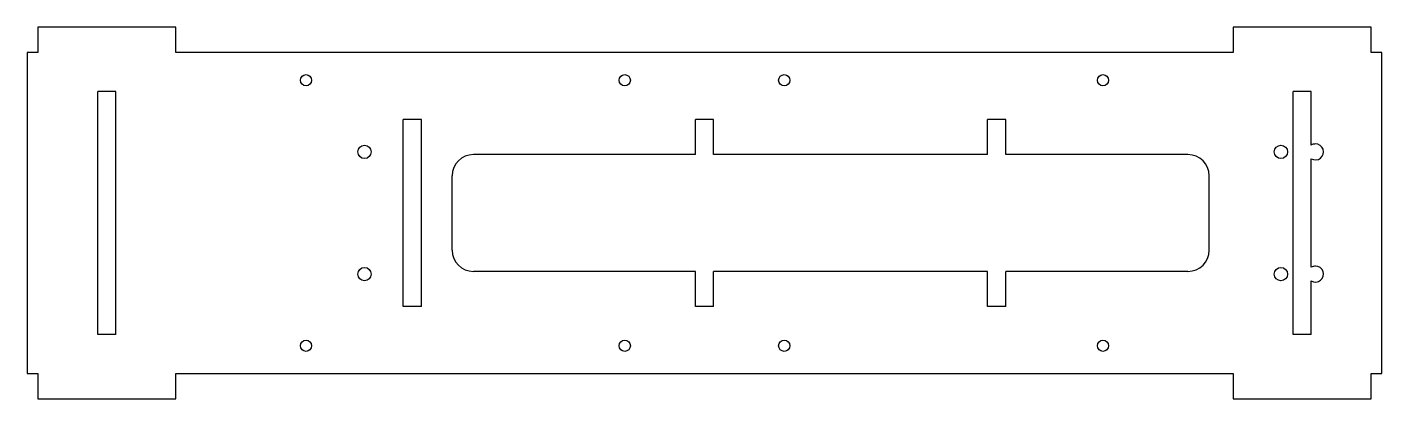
# Model space of a CAD drawing. Header units: millimetres. Extents: x 0 to 510, y 0 to 140.
import ezdxf

# ---------------------------------------------------------------- set-up
doc = ezdxf.new("R2010")
doc.units = ezdxf.units.MM

msp = doc.modelspace()

# ---------------------------------------------------------------- linework, layer by layer
for p, q in [((4, 140), (4, 130.475)), ((56, 140), (4, 140)), ((56, 130.475), (56, 140)), ((454, 140), (454, 130.475)), ((506, 140), (454, 140)), ((506, 130.475), (506, 140)), ((0, 130.475), (0, 9.525)), ((4, 130.475), (0, 130.475)), ((454, 130.475), (56, 130.475)), ((510, 130.475), (506, 130.475)), ((510, 9.525), (510, 130.475)), ((33.425, 115.725), (26.575, 115.725)), ((26.575, 24.275), (26.575, 115.725)), ((33.425, 24.275), (33.425, 115.725)), ((483.425, 115.725), (476.575, 115.725)), ((476.575, 24.275), (476.575, 115.725)), ((483.425, 95.553), (483.425, 115.725)), ((148.425, 105.25), (141.575, 105.25)), ((141.575, 34.75), (141.575, 105.25)), ((148.425, 34.75), (148.425, 105.25)), ((258.425, 105.25), (251.575, 105.25)), ((251.575, 92), (251.575, 105.25)), ((258.425, 92), (258.425, 105.25)), ((368.425, 105.25), (361.575, 105.25)), ((361.575, 92), (361.575, 105.25)), ((368.425, 92), (368.425, 105.25)), ((251.575, 92), (168, 92)), ((361.575, 92), (258.425, 92)), ((437, 92), (368.425, 92)), ((483.425, 49.553), (483.425, 90.447)), ((160, 56), (160, 84)), ((445, 56), (445, 84)), ((251.575, 48), (168, 48)), ((251.575, 34.75), (251.575, 48)), ((258.425, 34.75), (258.425, 48)), ((361.575, 48), (258.425, 48)), ((361.575, 34.75), (361.575, 48)), ((368.425, 34.75), (368.425, 48)), ((437, 48), (368.425, 48)), ((483.425, 24.275), (483.425, 44.447)), ((148.425, 34.75), (141.575, 34.75)), ((258.425, 34.75), (251.575, 34.75)), ((368.425, 34.75), (361.575, 34.75)), ((33.425, 24.275), (26.575, 24.275)), ((483.425, 24.275), (476.575, 24.275)), ((0, 9.525), (4, 9.525)), ((4, 9.525), (4, 0)), ((56, 9.525), (454, 9.525)), ((56, 0), (56, 9.525)), ((454, 9.525), (454, 0)), ((506, 9.525), (510, 9.525)), ((506, 0), (506, 9.525)), ((4, 0), (56, 0)), ((454, 0), (506, 0))]:
    msp.add_line(p, q)
for centre, radius in [((105, 120), 2.1), ((225, 120), 2.1), ((285, 120), 2.1), ((405, 120), 2.1), ((127, 93), 2.5), ((472, 93), 2.5), ((127, 47), 2.5), ((472, 47), 2.5), ((105, 20), 2.1), ((225, 20), 2.1), ((285, 20), 2.1), ((405, 20), 2.1)]:
    msp.add_circle(centre, radius)
for centre, radius, start, end in [((168, 84), 8, 90, 180), ((437, 84), 8, 0, 90), ((485, 93), 3, -121.6682, 90), ((485, 93), 3, 90, 121.6682), ((168, 56), 8, 180, -90), ((437, 56), 8, -90, 0), ((485, 47), 3, -121.6682, 90), ((485, 47), 3, 90, 121.6682)]:
    msp.add_arc(centre, radius, start, end)

doc.saveas('drawing.dxf')
